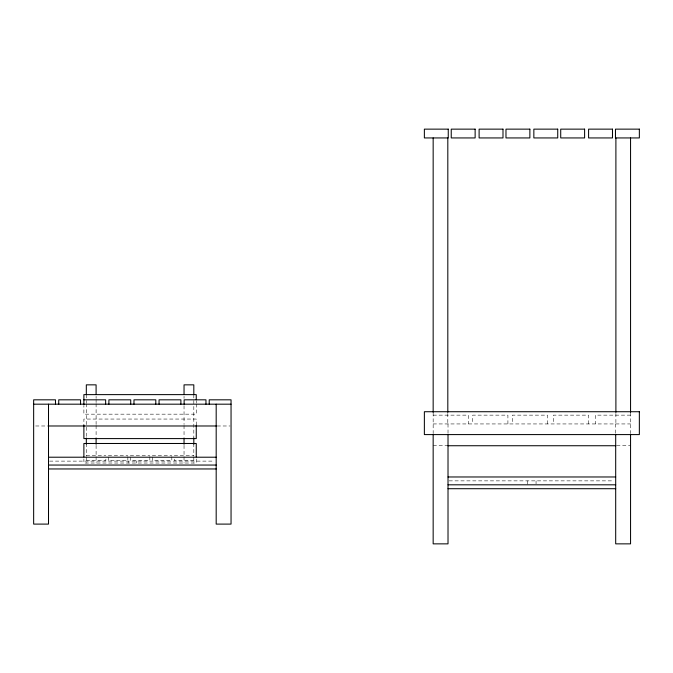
<?xml version="1.0" encoding="UTF-8"?>
<svg xmlns="http://www.w3.org/2000/svg" width="673" height="673" viewBox="0 0 673 673"><rect width="100%" height="100%" fill="white"/><g stroke="black" fill="none" stroke-linecap="round" stroke-linejoin="round"><path stroke-width="0.5" stroke-dasharray="3.37 2.52" d="M433.16 415.14L468.341 415.14L468.341 423.94M630.559 415.14L595.378 415.14L595.378 423.94M433.16 423.94L630.559 423.94M35.627 425.984L48.506 425.984M217.177 425.984L230.057 425.984M433.16 445.736L448.016 445.736M616.687 445.736L630.559 445.736M86.321 455.697L105.863 455.697M108.311 455.697L127.853 455.697M130.293 455.697L149.835 455.697M152.283 455.697L171.825 455.697M174.265 455.697L193.816 455.697M86.321 460.584L105.863 460.584L105.863 458.624M193.816 460.584L174.265 460.584L174.265 458.624M49.558 461.114L214.09 461.114M449.068 480.867L613.599 480.867M630.559 412.759L630.559 433.547M615.896 413.424L615.896 423.94M615.694 423.94L615.694 433.319M588.539 423.94L588.539 415.14L553.357 415.14L553.357 423.94M547.494 423.94L547.494 415.14L512.313 415.14L512.313 423.94M536.053 480.867L536.053 483.811M527.666 480.867L527.666 484.787M507.913 423.94L507.913 415.14L472.74 415.14L472.74 423.94M448.016 423.94L448.016 433.319M447.814 413.424L447.814 423.94M433.16 412.759L433.16 433.547M196.255 400.788L196.255 402.849M196.255 403.876L196.255 414.164L83.881 414.164L83.881 405.937M196.255 425.218L196.255 419.052L83.881 419.052L83.881 425.218M196.255 458.91L196.255 463.024L83.881 463.024L83.881 458.91M193.816 394.622L193.816 438.594M193.816 443.482L193.816 455.823M193.816 456.774L193.816 463.024M184.04 396.313L184.04 398.399M184.04 405.693L184.04 424.461M184.04 425.496L184.04 436.962M184.04 445.307L184.04 455.73M184.04 456.673L184.04 463.024M171.825 456.673L171.825 460.584L152.283 460.584L152.283 456.673M149.835 456.673L149.835 460.584L130.293 460.584L130.293 456.673M136.543 461.114L136.543 463.074M128.156 461.114L128.156 463.074M127.853 456.673L127.853 460.584L108.311 460.584L108.311 456.673M96.096 396.313L96.096 398.399M96.096 399.442L96.096 402.572M96.096 403.607L96.096 424.461M96.096 425.496L96.096 436.962M96.096 445.307L96.096 455.73M96.096 456.673L96.096 463.024M86.321 394.622L86.321 402.849M86.321 403.607L86.321 437.568M86.321 443.482L86.321 455.823M86.321 456.774L86.321 463.024"/><path stroke-width="1.01" d="M83.814 399.821L105.644 399.821L105.644 404.179M33.65 404.179L231.049 404.179M48.347 425.984L216.344 425.984M447.856 445.736L615.854 445.736M48.506 457.211L216.184 457.211M48.506 465.051L216.184 465.051M48.506 468.955L216.184 468.955M448.016 476.972L615.694 476.972M448.016 484.812L615.694 484.812M448.016 488.707L615.694 488.707M630.559 137.94L630.559 412.372M630.559 434.321L630.559 543.86L615.694 543.86L615.694 434.321M615.896 137.94L615.896 412.372M448.016 434.321L448.016 543.86L433.16 543.86L433.16 434.321M447.814 137.94L447.814 412.372M433.16 137.94L433.16 412.372M216.184 404.179L216.184 524.099L231.049 524.099L231.049 399.821L209.219 399.821L209.219 404.179M205.963 404.179L205.963 399.821L184.133 399.821L184.133 404.179M196.255 399.762L196.255 394.622L83.881 394.622L83.881 404.902M196.255 425.218L196.255 438.594L83.881 438.594L83.881 425.218M196.255 456.849L196.255 443.482L83.881 443.482L83.881 456.849M193.816 394.227L193.816 384.847L184.04 384.847L184.04 394.227M193.816 438.005L193.816 444.264M184.04 438.005L184.04 444.264M180.886 404.179L180.886 399.821L159.055 399.821L159.055 404.179M155.799 404.179L155.799 399.821L133.977 399.821L133.977 404.179M130.722 404.179L130.722 399.821L108.891 399.821L108.891 404.179M96.096 394.227L96.096 384.847L86.321 384.847L86.321 394.227M96.096 438.005L96.096 444.264M86.321 438.005L86.321 444.264M80.558 404.179L80.558 399.821L58.728 399.821L58.728 404.179M55.48 404.179L55.48 399.821L33.65 399.821L33.65 524.099L48.506 524.099L48.506 404.179M448.252 129.14L424.369 129.14L424.369 137.94L448.252 137.94L448.252 129.14M475.13 129.14L451.238 129.14L451.238 137.94L475.13 137.94L475.13 129.14M502.992 129.14L479.109 129.14L479.109 137.94L502.992 137.94L502.992 129.14M529.87 129.14L505.978 129.14L505.978 137.94L529.87 137.94L529.87 129.14M557.732 129.14L533.849 129.14L533.849 137.94L557.732 137.94L557.732 129.14M584.61 129.14L560.718 129.14L560.718 137.94L584.61 137.94L584.61 129.14M612.48 129.14L588.589 129.14L588.589 137.94L612.48 137.94L612.48 129.14M639.35 129.14L615.467 129.14L615.467 137.94L639.35 137.94L639.35 129.14M639.35 411.725L424.369 411.725L424.369 434.59L639.35 434.59L639.35 411.725"/></g></svg>
